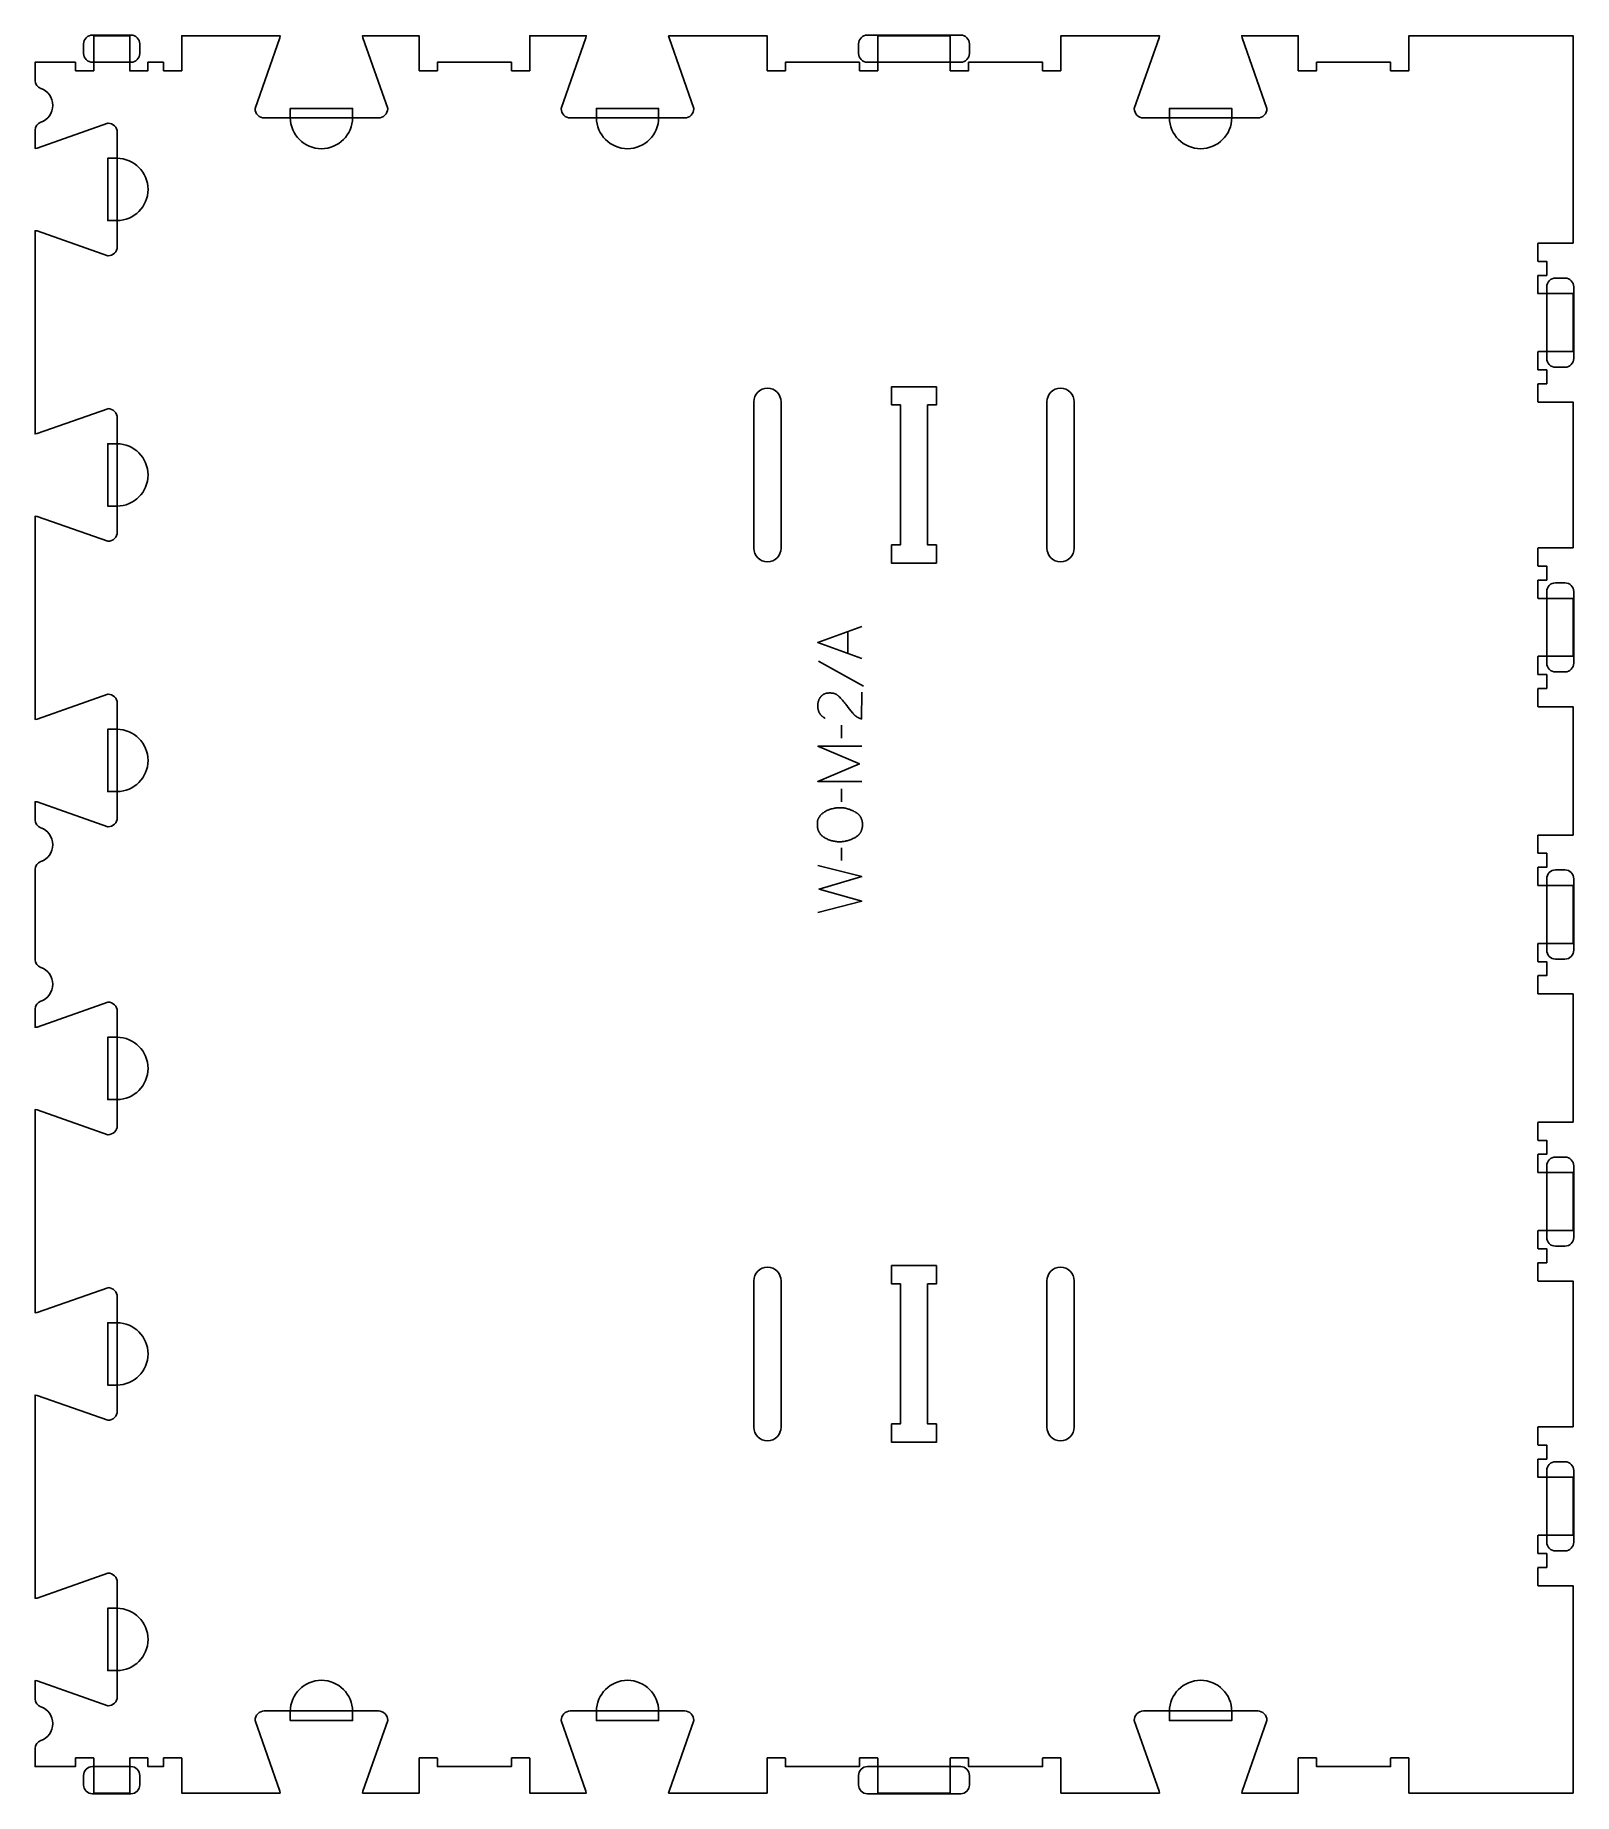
# Model space of a CAD drawing. Extents: x -534 to 516, y -600 to 600.
import ezdxf

# ---------------------------------------------------------------- set-up
doc = ezdxf.new("R2010")
doc.units = 0
for name, color, linetype in [('1_ANYTOOL_1MMDEEP_LABELS_S', 2, 'CONTINUOUS'), ('3_ANYTOOL_CUTTHROUGH_INSID', 4, 'CONTINUOUS'), ('4_ANYTOOL_CUTTHROUGH_OUTSI', 5, 'CONTINUOUS'), ('5_ANYTOOL_HALF_MILL_9MM_IN', 3, 'CONTINUOUS')]:
    doc.layers.add(name, color=color, linetype=linetype)

msp = doc.modelspace()

# ---------------------------------------------------------------- linework, layer by layer
at = {"layer": '1_ANYTOOL_1MMDEEP_LABELS_S'}
for p, q in [((20.4, 178.2), (20.4, 193.1)), ((0.5, 173), (31.2, 155.8)), ((16.1, 129.2), (16.2, 120.4)), ((16.1, 85.7), (16.2, 76.9)), ((16.1, 45.6), (16.2, 36.9))]:
    msp.add_line(p, q, dxfattribs=at)
for points in [[(30, 174.7), (0, 185.6), (30, 196.6)], [(30, 151.8), (29.9, 133.5), (29.5, 133.6), (29, 133.8), (28.8, 133.8), (28.6, 133.9), (28.4, 134), (28.1, 134.1), (27.9, 134.2), (27.7, 134.3), (27.5, 134.4), (27.3, 134.5), (27.1, 134.7), (26.9, 134.8), (26.7, 134.9), (26.5, 135), (26.3, 135.1), (26.2, 135.3), (26, 135.4), (25.8, 135.6), (25.6, 135.7), (25.4, 135.8), (25.3, 136), (25.1, 136.1), (24.9, 136.3), (24.7, 136.5), (24.6, 136.6), (24.4, 136.8), (24.3, 137), (24.1, 137.1), (23.9, 137.3), (23.8, 137.5), (21.4, 140.5), (19.1, 143.5), (18.5, 144.2), (17.9, 145), (17.4, 145.7), (16.8, 146.4), (16.2, 147.1), (15.6, 147.7), (15, 148.3), (14.4, 148.9), (14.2, 149.1), (14, 149.2), (13.9, 149.3), (13.7, 149.5), (13.6, 149.6), (13.4, 149.7), (13.2, 149.8), (13, 150), (12.9, 150.1), (12.7, 150.2), (12.5, 150.3), (12.3, 150.4), (12.1, 150.5), (12, 150.5), (11.8, 150.6), (11.6, 150.7), (11.4, 150.8), (11.2, 150.8), (11, 150.9), (10.8, 151), (10.6, 151), (10.4, 151.1), (10.2, 151.1), (10, 151.1), (9.8, 151.2), (9.6, 151.2), (9.3, 151.2), (9.1, 151.2), (8.9, 151.3), (8.7, 151.3), (8.5, 151.3), (8.2, 151.3), (8, 151.3), (7.7, 151.3), (7.5, 151.3), (7.3, 151.2), (7, 151.2), (6.8, 151.2), (6.6, 151.2), (6.3, 151.1), (6.1, 151.1), (5.9, 151), (5.7, 151), (5.5, 150.9), (5.3, 150.9), (5.1, 150.8), (4.9, 150.7), (4.7, 150.7), (4.5, 150.6), (4.3, 150.5), (4.1, 150.4), (3.9, 150.3), (3.8, 150.2), (3.6, 150.1), (3.4, 150), (3.3, 149.9), (3.1, 149.7), (3, 149.6), (2.8, 149.5), (2.7, 149.3), (2.5, 149.2), (2.4, 149.1), (2.2, 148.9), (2.1, 148.8), (2, 148.6), (1.8, 148.4), (1.7, 148.3), (1.6, 148.1), (1.5, 147.9), (1.4, 147.8), (1.3, 147.6), (1.2, 147.4), (1.1, 147.2), (1, 147), (0.9, 146.9), (0.8, 146.7), (0.7, 146.5), (0.7, 146.3), (0.6, 146.1), (0.5, 145.9), (0.5, 145.7), (0.4, 145.5), (0.3, 145.3), (0.3, 145.1), (0.2, 144.9), (0.2, 144.7), (0.2, 144.4), (0.1, 144.2), (0.1, 144), (0.1, 143.8), (0.1, 143.5), (0, 143.3), (0, 143.1), (0, 142.8), (0, 142.4), (0, 142), (0, 141.6), (0, 141.3), (0.1, 140.9), (0.1, 140.6), (0.2, 140.3), (0.2, 139.9), (0.3, 139.6), (0.4, 139.3), (0.4, 139.2), (0.5, 139), (0.5, 138.9), (0.6, 138.7), (0.7, 138.6), (0.7, 138.4), (0.8, 138.3), (0.8, 138.1), (0.9, 138), (1, 137.8), (1, 137.7), (1.1, 137.6), (1.2, 137.4), (1.3, 137.3), (1.4, 137.2), (1.4, 137), (1.5, 136.9), (1.6, 136.8), (1.7, 136.7), (1.8, 136.5), (1.9, 136.4), (2, 136.3), (2.1, 136.2), (2.2, 136), (2.3, 135.9), (2.4, 135.8), (2.5, 135.7), (2.6, 135.6), (2.8, 135.5), (2.9, 135.4), (3, 135.3), (3.1, 135.2), (3.4, 135), (3.6, 134.8), (3.9, 134.6), (4.2, 134.4), (4.5, 134.2), (4.8, 134), (5.1, 133.9)], [(30, 90.8), (0, 90.8), (28.4, 102.8), (0.1, 114.8), (30, 114.8)], [(0, 1.3), (30, 9), (0.9, 17.4), (30, 25.9), (0, 33.4)]]:
    msp.add_lwpolyline(points, dxfattribs=at)
msp.add_lwpolyline([(-0.3, 61.7), (-0.3, 62.1), (-0.3, 62.5), (-0.3, 62.8), (-0.3, 63), (-0.2, 63.2), (-0.2, 63.3), (-0.2, 63.5), (-0.2, 63.7), (-0.1, 63.8), (-0.1, 64), (-0.1, 64.2), (0, 64.3), (0, 64.5), (0.1, 64.6), (0.1, 64.8), (0.2, 65), (0.2, 65.1), (0.3, 65.3), (0.4, 65.4), (0.4, 65.6), (0.5, 65.7), (0.6, 65.9), (0.6, 66), (0.7, 66.1), (0.8, 66.3), (0.9, 66.4), (1, 66.5), (1.1, 66.7), (1.3, 67.1), (1.5, 67.3), (1.7, 67.6), (1.9, 67.8), (2.1, 68.1), (2.4, 68.3), (2.6, 68.5), (2.8, 68.7), (3.1, 68.9), (3.3, 69.1), (3.5, 69.3), (3.8, 69.5), (4.1, 69.7), (4.3, 69.9), (4.6, 70.1), (5.2, 70.4), (5.5, 70.6), (5.8, 70.7), (6.1, 70.9), (6.4, 71), (6.7, 71.2), (7, 71.3), (7.3, 71.4), (7.6, 71.5), (7.9, 71.7), (8.2, 71.8), (8.6, 71.9), (8.9, 72), (9.2, 72.1), (9.6, 72.1), (10.6, 72.4), (11.3, 72.5), (11.9, 72.6), (12.6, 72.7), (13.2, 72.8), (13.9, 72.8), (14.5, 72.8), (15.2, 72.9), (15.8, 72.8), (16.4, 72.8), (17.1, 72.8), (17.7, 72.7), (18.4, 72.6), (19, 72.5), (19.6, 72.3), (20.3, 72.2), (20.9, 72), (21.5, 71.8), (22.2, 71.5), (22.8, 71.3), (23.5, 71), (24.1, 70.7), (24.7, 70.4), (25.4, 70.1), (25.7, 69.9), (26, 69.7), (26.3, 69.5), (26.6, 69.3), (26.8, 69.1), (27.1, 68.9), (27.4, 68.7), (27.6, 68.5), (27.7, 68.4), (27.8, 68.3), (28, 68.2), (28.1, 68), (28.2, 67.9), (28.3, 67.8), (28.4, 67.7), (28.5, 67.6), (28.6, 67.4), (28.7, 67.3), (28.8, 67.2), (28.9, 67.1), (28.9, 66.9), (29, 66.8), (29.1, 66.7), (29.2, 66.5), (29.3, 66.4), (29.4, 66.2), (29.4, 66.1), (29.5, 66), (29.6, 65.8), (29.6, 65.7), (29.7, 65.5), (29.8, 65.4), (29.8, 65.2), (29.9, 65.1), (29.9, 64.9), (30, 64.8), (30.1, 64.5), (30.2, 64.1), (30.2, 63.8), (30.3, 63.5), (30.3, 63.2), (30.4, 62.8), (30.4, 62.5), (30.5, 62.1), (30.5, 61.7), (30.5, 61.4), (30.5, 61), (30.5, 60.6), (30.4, 60.2), (30.4, 59.9), (30.3, 59.5), (30.3, 59.2), (30.2, 58.8), (30.1, 58.5), (30.1, 58.2), (30, 57.8), (29.9, 57.7), (29.9, 57.5), (29.8, 57.4), (29.7, 57.2), (29.7, 57.1), (29.6, 56.9), (29.5, 56.8), (29.5, 56.6), (29.4, 56.5), (29.3, 56.3), (29.3, 56.2), (29.2, 56), (29.1, 55.9), (29, 55.8), (28.9, 55.6), (28.8, 55.5), (28.7, 55.4), (28.6, 55.2), (28.5, 55.1), (28.4, 55), (28.3, 54.9), (28.2, 54.7), (28.1, 54.6), (28, 54.5), (27.9, 54.4), (27.8, 54.2), (27.7, 54.1), (27.6, 54), (27.4, 53.9), (27.3, 53.8), (27, 53.6), (26.8, 53.4), (26.5, 53.2), (26.2, 53), (25.9, 52.8), (25.6, 52.6), (25.3, 52.4), (24.6, 52.1), (24, 51.8), (23.3, 51.5), (22.7, 51.2), (22, 51), (21.4, 50.7), (20.7, 50.5), (20.1, 50.4), (19.4, 50.2), (18.8, 50.1), (18.1, 49.9), (17.5, 49.8), (16.8, 49.8), (16.2, 49.7), (15.5, 49.7), (14.9, 49.7), (14.2, 49.7), (13.5, 49.7), (12.8, 49.8), (12.1, 49.9), (11.5, 50), (10.8, 50.1), (10.1, 50.2), (9.5, 50.4), (8.8, 50.6), (8.2, 50.8), (7.6, 51), (6.9, 51.3), (6.3, 51.6), (5.7, 51.9), (5.1, 52.2), (4.5, 52.5), (4.2, 52.7), (3.9, 52.9), (3.6, 53.1), (3.4, 53.3), (3.1, 53.5), (2.9, 53.8), (2.6, 54), (2.4, 54.2), (2.3, 54.3), (2.2, 54.4), (2.1, 54.6), (1.9, 54.7), (1.8, 54.8), (1.7, 54.9), (1.6, 55.1), (1.5, 55.2), (1.5, 55.3), (1.4, 55.5), (1.3, 55.6), (1.2, 55.7), (1.1, 55.9), (1, 56), (0.9, 56.2), (0.9, 56.3), (0.8, 56.4), (0.7, 56.6), (0.6, 56.9), (0.5, 57.2), (0.3, 57.5), (0.2, 57.8), (0.1, 58.1), (0, 58.5), (0, 58.8), (-0.1, 59.1), (-0.2, 59.5), (-0.2, 59.8), (-0.3, 60.2), (-0.3, 60.6), (-0.3, 60.9), (-0.3, 61.3)], close=True, dxfattribs=at)
at = {"layer": '3_ANYTOOL_CUTTHROUGH_INSID'}
for points in [[(80.9, 239.8), (80.9, 252.3), (74.9, 252.3), (74.9, 347.8), (80.9, 347.8), (80.9, 360.3), (50.4, 360.3), (50.4, 347.8), (56.4, 347.8), (56.4, 252.3), (50.4, 252.3), (50.4, 239.8)], [(80.9, -239.7), (50.4, -239.7), (50.4, -252.2), (56.4, -252.2), (56.4, -347.7), (50.4, -347.7), (50.4, -360.2), (80.9, -360.2), (80.9, -347.7), (74.9, -347.7), (74.9, -252.2), (80.9, -252.2)]]:
    msp.add_lwpolyline(points, close=True, dxfattribs=at)
for points in [[(-25.1, 350, 1), (-43.6, 350), (-43.6, 250, 1), (-25.1, 250)], [(156.4, 250, 1), (174.9, 250), (174.9, 350, 1), (156.4, 350)], [(-25.1, -250, 1), (-43.6, -250), (-43.6, -350, 1), (-25.1, -350)], [(156.4, -350, 1), (174.9, -350), (174.9, -250, 1), (156.4, -250)]]:
    msp.add_lwpolyline(points, format="xyb", close=True, dxfattribs=at)
at = {"layer": '4_ANYTOOL_CUTTHROUGH_OUTSI'}
msp.add_lwpolyline([(-478.1, -144.1), (-478.1, -66.1, 0.414214), (-484.3, -59.8), (-484.4, -59.9), (-532.7, -76.8), (-534.1, -77), (-534.1, -64.6, -0.317837), (-530.2, -59.2, 0.707107), (-530.2, -36.1, -0.317837), (-534.1, -30.7), (-534.1, 30.7, -0.317837), (-530.2, 36.1, 0.707107), (-530.2, 59.2, -0.317837), (-534.1, 64.6), (-534.1, 77), (-532.7, 76.8), (-484.4, 59.9), (-484.3, 59.9, 0.414214), (-478.1, 66.1), (-478.1, 144.1, 0.414214), (-484.3, 150.4), (-484.4, 150.3), (-532.7, 133.4), (-534.1, 133.2), (-534.1, 271.9), (-532.7, 271.7), (-484.4, 254.8), (-484.3, 254.8, 0.414214), (-478.1, 261), (-478.1, 339, 0.414214), (-484.3, 345.3), (-484.4, 345.2), (-532.7, 328.3), (-534.1, 328.1), (-534.1, 466.8), (-532.7, 466.6), (-484.4, 449.7), (-484.3, 449.7, 0.414214), (-478.1, 455.9), (-478.1, 533.9, 0.414214), (-484.3, 540.2), (-484.4, 540.1), (-532.7, 523.2), (-534.1, 523), (-534.1, 535.4, -0.317837), (-530.2, 540.8, 0.707107), (-530.2, 563.9, -0.317837), (-534.1, 569.3), (-534.1, 581.8), (-506.6, 581.8), (-506.6, 576, 0.414214), (-506.3, 575.8), (-494.3, 575.8, 0.414214), (-494.1, 576), (-494.1, 599.8), (-469.6, 599.8), (-469.6, 576, 0.414214), (-469.3, 575.8), (-457.3, 575.8, 0.414214), (-457.1, 576), (-457.1, 581.8), (-446.6, 581.8), (-446.6, 576, 0.414214), (-446.3, 575.8), (-434.3, 575.8, 0.414214), (-434.1, 576), (-434.1, 599.8), (-366.9, 599.8), (-367.1, 598.4), (-384, 550.1), (-384, 550, 0.414214), (-377.8, 543.8), (-299.8, 543.8, 0.414214), (-293.5, 550), (-293.5, 550.1), (-310.4, 598.4), (-310.7, 599.8), (-272.1, 599.8), (-272.1, 576, 0.414214), (-271.8, 575.8), (-259.8, 575.8, 0.414214), (-259.6, 576), (-259.6, 581.8), (-209.1, 581.8), (-209.1, 576, 0.414214), (-208.8, 575.8), (-196.8, 575.8, 0.414214), (-196.6, 576), (-196.6, 599.8), (-158, 599.8), (-158.2, 598.4), (-175.1, 550.1), (-175.1, 550, 0.414214), (-168.9, 543.8), (-90.9, 543.8, 0.414214), (-84.6, 550), (-84.6, 550.1), (-101.5, 598.4), (-101.8, 599.8), (-34.6, 599.8), (-34.6, 576, 0.414214), (-34.3, 575.8), (-22.3, 575.8, 0.414214), (-22.1, 576), (-22.1, 581.8), (28.4, 581.8), (28.4, 576, 0.414214), (28.7, 575.8), (40.7, 575.8, 0.414214), (40.9, 576), (40.9, 599.8), (90.4, 599.8), (90.4, 576, 0.414214), (90.7, 575.8), (102.7, 575.8, 0.414214), (102.9, 576), (102.9, 581.8), (153.4, 581.8), (153.4, 576, 0.414214), (153.7, 575.8), (165.7, 575.8, 0.414214), (165.9, 576), (165.9, 599.8), (233.1, 599.8), (232.9, 598.4), (216, 550.1), (216, 550, 0.414214), (222.2, 543.8), (300.2, 543.8, 0.414214), (306.5, 550), (306.5, 550.1), (289.6, 598.4), (289.3, 599.8), (327.9, 599.8), (327.9, 576, 0.414214), (328.2, 575.8), (340.2, 575.8, 0.414214), (340.4, 576), (340.4, 581.8), (390.9, 581.8), (390.9, 576, 0.414214), (391.2, 575.8), (403.2, 575.8, 0.414214), (403.4, 576), (403.4, 599.8), (515.4, 599.8), (515.4, 458.3), (491.7, 458.3, 0.414214), (491.4, 458), (491.4, 446, 0.414214), (491.7, 445.8), (497.4, 445.8), (497.4, 436.3), (491.7, 436.3, 0.414214), (491.4, 436), (491.4, 424, 0.414214), (491.7, 423.8), (515.4, 423.8), (515.4, 384.3), (491.7, 384.3, 0.414214), (491.4, 384), (491.4, 372, 0.414214), (491.7, 371.8), (497.4, 371.8), (497.4, 362.3), (491.7, 362.3, 0.414214), (491.4, 362), (491.4, 350, 0.414214), (491.7, 349.8), (515.4, 349.8), (515.4, 250.3), (491.7, 250.3, 0.414214), (491.4, 250), (491.4, 238, 0.414214), (491.7, 237.8), (497.4, 237.8), (497.4, 228.3), (491.7, 228.3, 0.414214), (491.4, 228), (491.4, 216, 0.414214), (491.7, 215.8), (515.4, 215.8), (515.4, 176.3), (491.7, 176.3, 0.414214), (491.4, 176), (491.4, 164, 0.414214), (491.7, 163.8), (497.4, 163.8), (497.4, 154.3), (491.7, 154.3, 0.414214), (491.4, 154), (491.4, 142, 0.414214), (491.7, 141.8), (515.4, 141.8), (515.4, 54.2), (491.7, 54.2, 0.414214), (491.4, 54), (491.4, 42, 0.414214), (491.7, 41.8), (497.4, 41.8), (497.4, 32.3), (491.7, 32.3, 0.414214), (491.4, 32), (491.4, 20, 0.414214), (491.7, 19.8), (515.4, 19.8), (515.4, -19.7), (491.7, -19.7, 0.414214), (491.4, -20), (491.4, -32, 0.414214), (491.7, -32.2), (497.4, -32.2), (497.4, -41.7), (491.7, -41.7, 0.414214), (491.4, -42), (491.4, -54, 0.414214), (491.7, -54.2), (515.4, -54.2), (515.4, -141.7), (491.7, -141.7, 0.414214), (491.4, -142), (491.4, -154, 0.414214), (491.7, -154.2), (497.4, -154.2), (497.4, -163.7), (491.7, -163.7, 0.414214), (491.4, -164), (491.4, -176, 0.414214), (491.7, -176.2), (515.4, -176.2), (515.4, -215.7), (491.7, -215.7, 0.414214), (491.4, -216), (491.4, -228, 0.414214), (491.7, -228.2), (497.4, -228.2), (497.4, -237.7), (491.7, -237.7, 0.414214), (491.4, -238), (491.4, -250, 0.414214), (491.7, -250.2), (515.4, -250.2), (515.4, -349.7), (491.7, -349.7, 0.414214), (491.4, -350), (491.4, -362, 0.414214), (491.7, -362.2), (497.4, -362.2), (497.4, -371.7), (491.7, -371.7, 0.414214), (491.4, -372), (491.4, -384, 0.414214), (491.7, -384.2), (515.4, -384.2), (515.4, -423.7), (491.7, -423.7, 0.414214), (491.4, -424), (491.4, -436, 0.414214), (491.7, -436.2), (497.4, -436.2), (497.4, -445.7), (491.7, -445.7, 0.414214), (491.4, -446), (491.4, -458, 0.414214), (491.7, -458.2), (515.4, -458.2), (515.4, -599.7), (403.4, -599.7), (403.4, -576, 0.414214), (403.2, -575.7), (391.2, -575.7, 0.414214), (390.9, -576), (390.9, -581.7), (340.4, -581.7), (340.4, -576, 0.414214), (340.2, -575.7), (328.2, -575.7, 0.414214), (327.9, -576), (327.9, -599.7), (289.3, -599.7), (289.6, -598.4), (306.5, -550.1), (306.5, -550, 0.414214), (300.2, -543.7), (222.2, -543.7, 0.414214), (216, -550), (216, -550.1), (232.9, -598.4), (233.1, -599.7), (165.9, -599.7), (165.9, -576, 0.414214), (165.7, -575.7), (153.7, -575.7, 0.414214), (153.4, -576), (153.4, -581.7), (102.9, -581.7), (102.9, -576, 0.414214), (102.7, -575.7), (90.7, -575.7, 0.414214), (90.4, -576), (90.4, -599.7), (40.9, -599.7), (40.9, -576, 0.414214), (40.7, -575.7), (28.7, -575.7, 0.414214), (28.4, -576), (28.4, -581.7), (-22.1, -581.7), (-22.1, -576, 0.414214), (-22.3, -575.7), (-34.3, -575.7, 0.414214), (-34.6, -576), (-34.6, -599.7), (-101.8, -599.7), (-101.5, -598.4), (-84.6, -550.1), (-84.6, -550, 0.414214), (-90.9, -543.7), (-168.9, -543.7, 0.414214), (-175.1, -550), (-175.1, -550.1), (-158.2, -598.4), (-158, -599.7), (-196.6, -599.7), (-196.6, -576, 0.414214), (-196.8, -575.7), (-208.8, -575.7, 0.414214), (-209.1, -576), (-209.1, -581.7), (-259.6, -581.7), (-259.6, -576, 0.414214), (-259.8, -575.7), (-271.8, -575.7, 0.414214), (-272.1, -576), (-272.1, -599.7), (-310.7, -599.7), (-310.4, -598.4), (-293.5, -550.1), (-293.5, -550, 0.414214), (-299.8, -543.7), (-377.8, -543.7, 0.414214), (-384, -550), (-384, -550.1), (-367.1, -598.4), (-366.9, -599.7), (-434.1, -599.7), (-434.1, -576, 0.414214), (-434.3, -575.7), (-446.3, -575.7, 0.414214), (-446.6, -576), (-446.6, -581.7), (-457.1, -581.7), (-457.1, -576, 0.414214), (-457.3, -575.7), (-469.3, -575.7, 0.414214), (-469.6, -576), (-469.6, -599.7), (-494.1, -599.7), (-494.1, -576, 0.414214), (-494.3, -575.7), (-506.3, -575.7, 0.414214), (-506.6, -576), (-506.6, -581.7), (-534.1, -581.7), (-534.1, -569.3, -0.317837), (-530.2, -563.9, 0.707107), (-530.2, -540.8, -0.317837), (-534.1, -535.4), (-534.1, -523), (-532.7, -523.2), (-484.4, -540.1), (-484.3, -540.1, 0.414214), (-478.1, -533.9), (-478.1, -455.9, 0.414214), (-484.3, -449.6), (-484.4, -449.7), (-532.7, -466.6), (-534.1, -466.8), (-534.1, -328.1), (-532.7, -328.3), (-484.4, -345.2), (-484.3, -345.2, 0.414214), (-478.1, -339), (-478.1, -261, 0.414214), (-484.3, -254.7), (-484.4, -254.8), (-532.7, -271.7), (-534.1, -271.9), (-534.1, -133.2), (-532.7, -133.4), (-484.4, -150.3), (-484.3, -150.3, 0.414214)], format="xyb", close=True, dxfattribs=at)
at = {"layer": '5_ANYTOOL_HALF_MILL_9MM_IN'}
for points in [[(-495, 600.3, 0.414214), (-501, 594.3), (-501, 587.8, 0.414214), (-495, 581.8), (-468.7, 581.8, 0.414214), (-462.7, 587.8), (-462.7, 594.3, 0.414214), (-468.7, 600.3)], [(33.8, 600.3, 0.414214), (27.8, 594.3), (27.8, 587.8, 0.414214), (33.8, 581.8), (97.5, 581.8, 0.414214), (103.5, 587.8), (103.5, 594.3, 0.414214), (97.5, 600.3)], [(-360, 544, 1), (-317.5, 544), (-317.5, 550.3), (-360, 550.3)], [(-151.1, 544, 1), (-108.6, 544), (-108.6, 550.3), (-151.1, 550.3)], [(282.5, 544, -1), (240, 544), (240, 550.3), (282.5, 550.3)], [(-478.3, 516.2, -1), (-478.3, 473.7), (-484.6, 473.7), (-484.6, 516.2)], [(503.4, 434.4, 0.414214), (497.4, 428.4), (497.4, 379.6, 0.414214), (503.4, 373.6), (509.9, 373.6, 0.414214), (515.9, 379.6), (515.9, 428.4, 0.414214), (509.9, 434.4)], [(-478.3, 321.3, -1), (-478.3, 278.8), (-484.6, 278.8), (-484.6, 321.3)], [(503.4, 226.4, 0.414214), (497.4, 220.4), (497.4, 171.6, 0.414214), (503.4, 165.6), (509.9, 165.6, 0.414214), (515.9, 171.6), (515.9, 220.4, 0.414214), (509.9, 226.4)], [(-478.3, 126.4, -1), (-478.3, 83.9), (-484.6, 83.9), (-484.6, 126.4)], [(503.4, 30.4, 0.414214), (497.4, 24.4), (497.4, -24.4, 0.414214), (503.4, -30.4), (509.9, -30.4, 0.414214), (515.9, -24.4), (515.9, 24.4, 0.414214), (509.9, 30.4)], [(-478.3, -83.8, -1), (-478.3, -126.3), (-484.6, -126.3), (-484.6, -83.8)], [(503.4, -165.6, 0.414214), (497.4, -171.6), (497.4, -220.4, 0.414214), (503.4, -226.4), (509.9, -226.4, 0.414214), (515.9, -220.4), (515.9, -171.6, 0.414214), (509.9, -165.6)], [(-478.3, -278.7, -1), (-478.3, -321.2), (-484.6, -321.2), (-484.6, -278.7)], [(503.4, -373.6, 0.414214), (497.4, -379.6), (497.4, -428.4, 0.414214), (503.4, -434.4), (509.9, -434.4, 0.414214), (515.9, -428.4), (515.9, -379.6, 0.414214), (509.9, -373.6)], [(-478.3, -473.6, -1), (-478.3, -516.1), (-484.6, -516.1), (-484.6, -473.6)], [(-317.5, -544, 1), (-360, -544), (-360, -550.2), (-317.5, -550.2)], [(-108.6, -544, 1), (-151.1, -544), (-151.1, -550.2), (-108.6, -550.2)], [(282.5, -544, 1), (240, -544), (240, -550.2), (282.5, -550.2)], [(-495, -581.7, 0.414214), (-501, -587.7), (-501, -594.2, 0.414214), (-495, -600.2), (-468.7, -600.2, 0.414214), (-462.7, -594.2), (-462.7, -587.7, 0.414214), (-468.7, -581.7)], [(33.8, -581.7, 0.414214), (27.8, -587.7), (27.8, -594.2, 0.414214), (33.8, -600.2), (97.5, -600.2, 0.414214), (103.5, -594.2), (103.5, -587.7, 0.414214), (97.5, -581.7)]]:
    msp.add_lwpolyline(points, format="xyb", close=True, dxfattribs=at)

doc.saveas('drawing.dxf')
